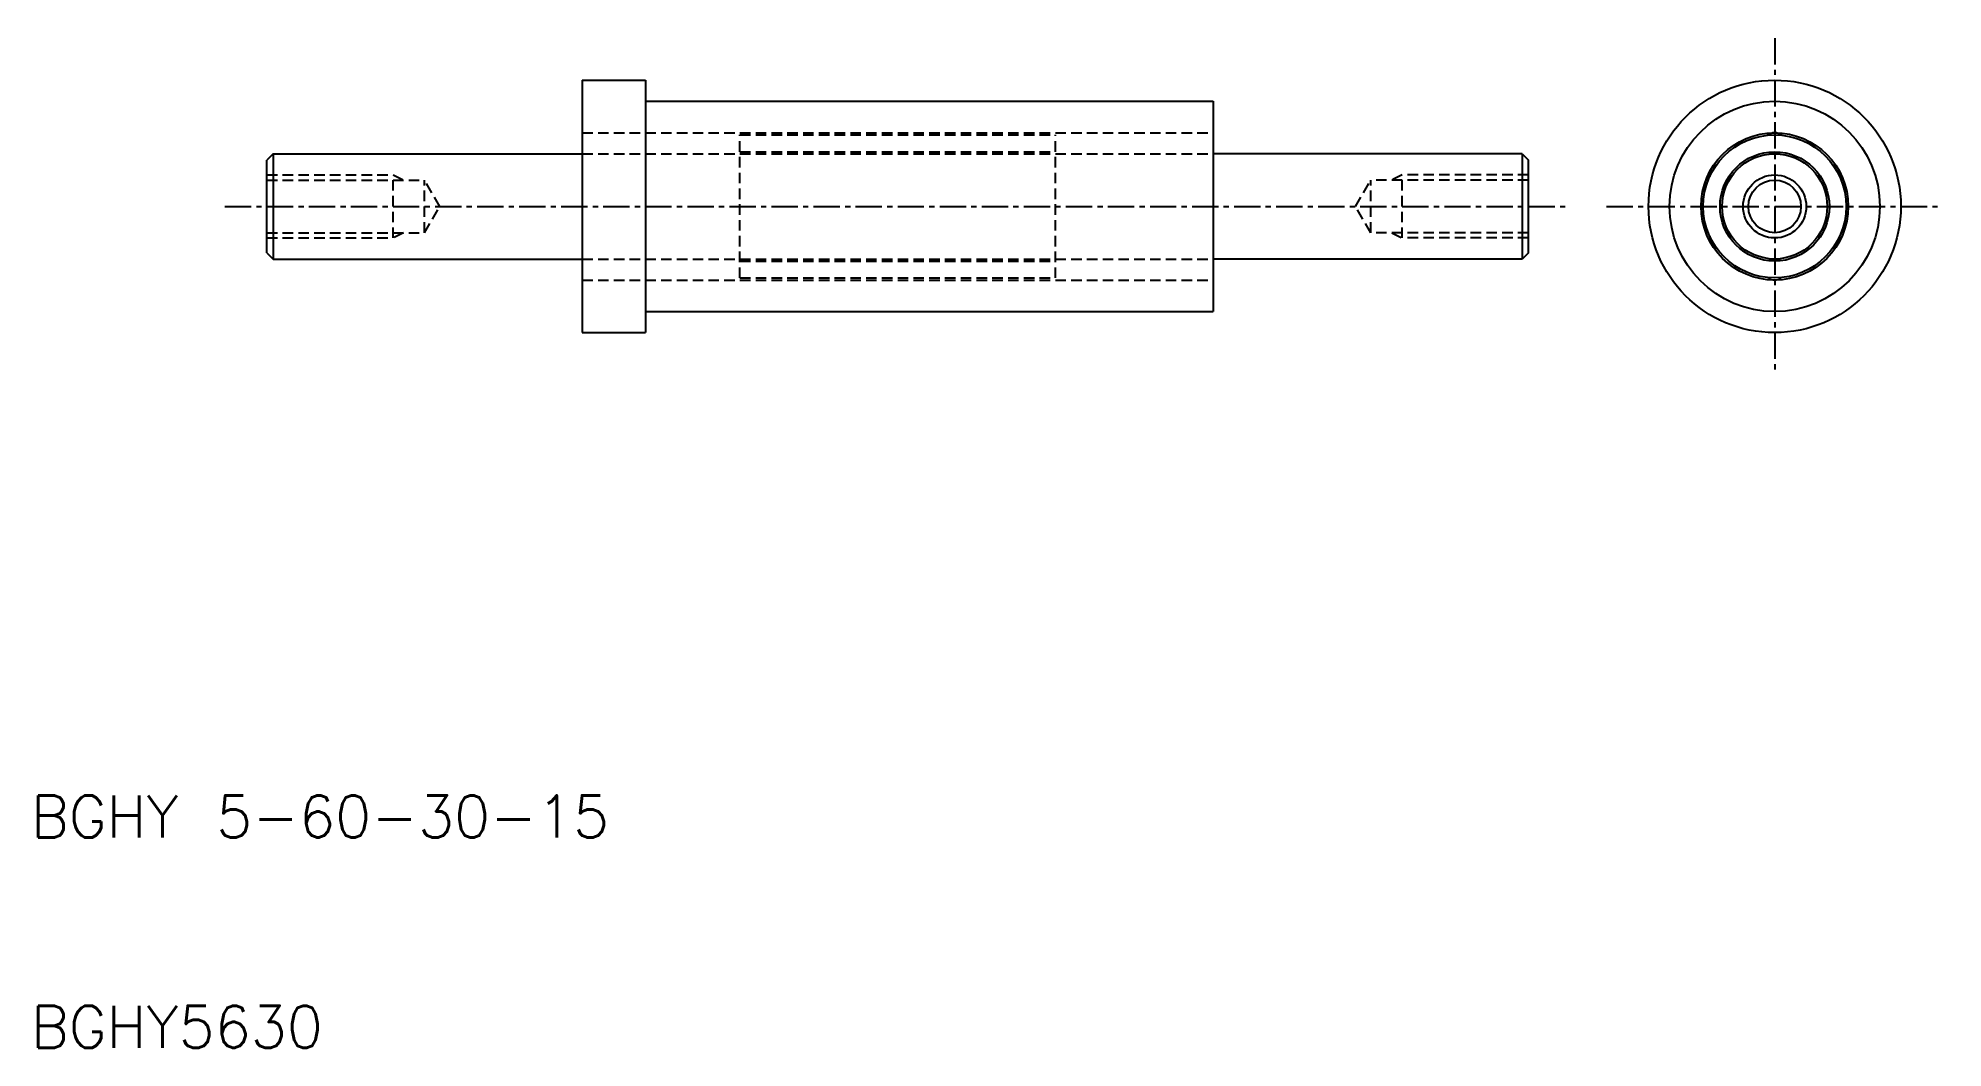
# Model space of a CAD drawing. Extents: x 521.9 to 612.5, y 440.1 to 488.1.
import ezdxf

# ---------------------------------------------------------------- set-up
doc = ezdxf.new("R2010")
doc.units = 0
doc.linetypes.add('CENTER', pattern=[2, 1.25, -0.25, 0.25, -0.25])
doc.linetypes.add('DASHED', pattern=[0.75, 0.5, -0.25])
doc.layers.get('0').update_dxf_attribs({"linetype": 'CONTINUOUS'})
doc.layers.add('CENTER', color=1, linetype='CENTER')
doc.styles.get("Standard").update_dxf_attribs({"font": 'txt.shx', "bigfont": 'bigfont.shx'})

msp = doc.modelspace()

# ---------------------------------------------------------------- linework, layer by layer
at = {"color": 7, "linetype": 'CONTINUOUS'}
for p, q in [((547.784, 486.086), (547.784, 474.086)), ((547.784, 486.086), (550.784, 486.086)), ((550.784, 486.086), (550.784, 474.086)), ((550.784, 485.086), (577.784, 485.086)), ((577.784, 485.086), (577.784, 475.086)), ((533.084, 482.586), (532.784, 482.286)), ((532.784, 477.886), (532.784, 482.286)), ((533.084, 482.586), (547.784, 482.586)), ((533.084, 482.586), (533.084, 477.586)), ((592.484, 482.586), (577.784, 482.586)), ((592.484, 482.586), (592.484, 477.586)), ((592.484, 482.586), (592.784, 482.286)), ((592.784, 477.886), (592.784, 482.286)), ((532.784, 477.886), (533.084, 477.586)), ((533.084, 477.586), (547.784, 477.586)), ((592.484, 477.586), (577.784, 477.586)), ((592.784, 477.886), (592.484, 477.586)), ((550.784, 475.086), (577.784, 475.086)), ((547.784, 474.086), (550.784, 474.086))]:
    msp.add_line(p, q, dxfattribs=at)
at = {"color": 3, "linetype": 'DASHED'}
for p, q in [((547.784, 483.586), (577.784, 483.586)), ((555.284, 483.486), (570.284, 483.486)), ((555.284, 476.686), (555.284, 483.486)), ((570.284, 476.686), (570.284, 483.486)), ((547.784, 482.586), (577.784, 482.586)), ((555.284, 482.686), (570.284, 482.686)), ((532.784, 481.586), (538.784, 481.586)), ((532.784, 481.336), (540.284, 481.336)), ((538.784, 478.586), (538.784, 481.586)), ((538.784, 481.586), (539.284, 481.336)), ((540.284, 478.836), (540.284, 481.336)), ((541.006, 480.086), (540.284, 481.336)), ((584.563, 480.086), (585.284, 481.336)), ((592.784, 481.336), (585.284, 481.336)), ((585.284, 478.836), (585.284, 481.336)), ((586.784, 481.586), (586.284, 481.336)), ((592.784, 481.586), (586.784, 481.586)), ((586.784, 478.586), (586.784, 481.586)), ((540.284, 478.836), (541.006, 480.086)), ((585.284, 478.836), (584.563, 480.086)), ((532.784, 478.836), (540.284, 478.836)), ((532.784, 478.586), (538.784, 478.586)), ((539.284, 478.836), (538.784, 478.586)), ((592.784, 478.836), (585.284, 478.836)), ((586.284, 478.836), (586.784, 478.586)), ((592.784, 478.586), (586.784, 478.586)), ((547.784, 477.586), (577.784, 477.586)), ((555.284, 477.486), (570.284, 477.486)), ((547.784, 476.586), (577.784, 476.586)), ((555.284, 476.686), (570.284, 476.686))]:
    msp.add_line(p, q, dxfattribs=at)
at = {"color": 7, "linetype": 'CONTINUOUS'}
for radius in [6, 5, 3.5, 3.4, 2.6, 2.5, 1.25]:
    msp.add_circle((604.493, 480.086), radius, dxfattribs=at)
at = {"color": 3, "linetype": 'CONTINUOUS'}
msp.add_circle((604.493, 480.086), 1.5, dxfattribs=at)
at = {"color": 7, "linetype": 'CONTINUOUS'}
for centre, start, end in [((604.493, 483.086), 50.35389, 129.64611), ((601.895, 481.586), 110.35389, 189.64611), ((604.493, 483.086), 236.09874, 303.90126), ((607.091, 481.586), 350.35389, 69.64611), ((601.895, 481.586), 296.09874, 3.90126), ((607.091, 481.586), 176.09874, 243.90126), ((601.895, 478.586), 170.35389, 249.64611), ((601.895, 478.586), 356.09874, 63.90126), ((607.091, 478.586), 116.09874, 183.90126), ((607.091, 478.586), 290.35389, 9.64611), ((604.493, 477.086), 56.09874, 123.90126), ((604.493, 477.086), 230.35389, 309.64611)]:
    msp.add_arc(centre, 0.5, start, end, dxfattribs=at)
at = {"layer": 'CENTER', "color": 1, "linetype": 'CENTER'}
for p, q in [((604.493, 488.086), (604.493, 472.086)), ((530.784, 480.086), (594.784, 480.086)), ((596.493, 480.086), (612.493, 480.086))]:
    msp.add_line(p, q, dxfattribs=at)

# ---------------------------------------------------------------- texts
at = {"color": 7, "linetype": 'CONTINUOUS'}
for s, p in [('BGHY 5-60-30-15', (521.561, 450.086)), ('BGHY5630', (521.561, 440.086))]:
    msp.add_text(s, height=2, dxfattribs=at).set_placement(p)

doc.saveas('drawing.dxf')
